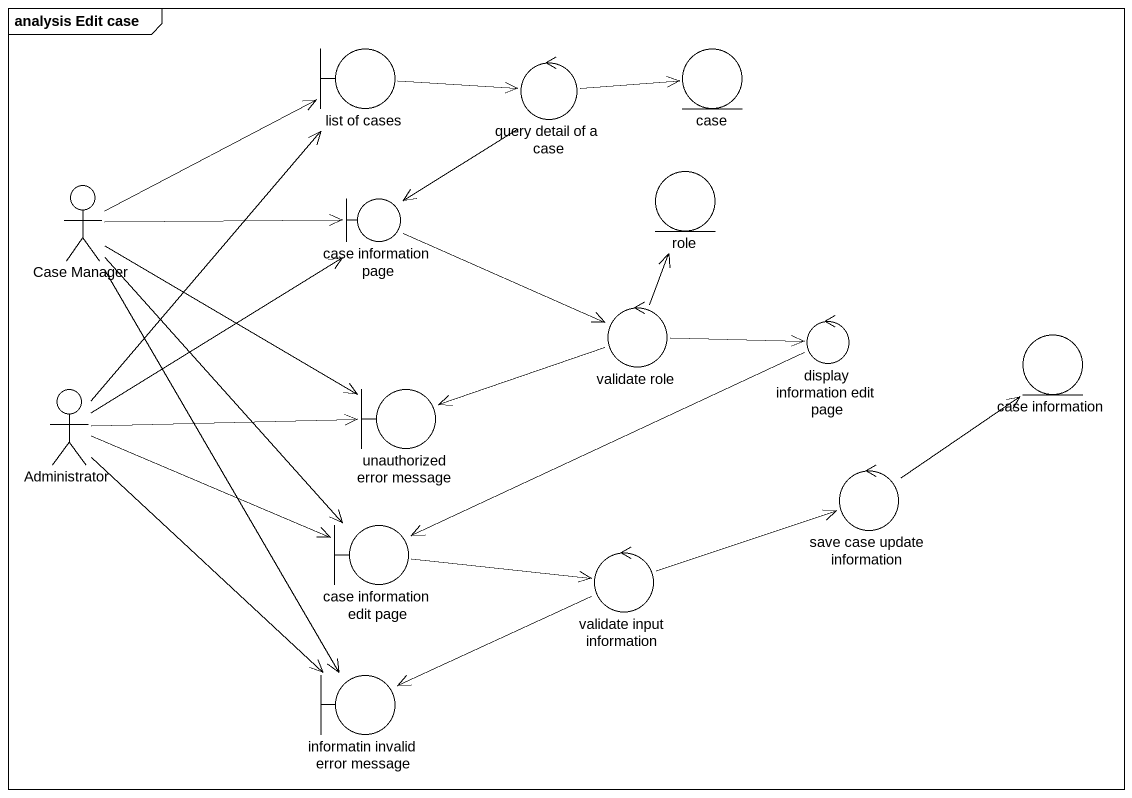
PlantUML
@startuml
mainframe analysis Edit case
boundary "list of cases" as list_of_cases
control "query detail of a case" as query_detail_of_a_case
entity case
actor "Case Manager" as Case_Manager
boundary "case information page" as case_information_page
entity role
control "validate role" as validate_role
control "display information edit page" as display_information_edit
actor Administrator
boundary "unauthorized error message" as unauthorized_error_message
entity "case information" as case_information
control "save case update information" as save_case_update_information
boundary "case information edit page" as case_information_edit_page
control "validate input information" as validate_input_information
boundary "informatin invalid error message" as informatin_invalid_error
list_of_cases -right-> query_detail_of_a_case
query_detail_of_a_case -right-> case
query_detail_of_a_case --> case_information_page
Case_Manager -right-> list_of_cases
Case_Manager -right-> case_information_page
Case_Manager --> unauthorized_error_message
Case_Manager --> case_information_edit_page
Case_Manager --> informatin_invalid_error
case_information_page -right-> validate_role
validate_role -up-> role
validate_role -right-> display_information_edit
validate_role -left-> unauthorized_error_message
display_information_edit -left-> case_information_edit_page
Administrator -up-> list_of_cases
Administrator -up-> case_information_page
Administrator -right-> unauthorized_error_message
Administrator -right-> case_information_edit_page
Administrator --> informatin_invalid_error
save_case_update_information -up-> case_information
case_information_edit_page -right-> validate_input_information
validate_input_information -right-> save_case_update_information
validate_input_information -left-> informatin_invalid_error
@enduml
